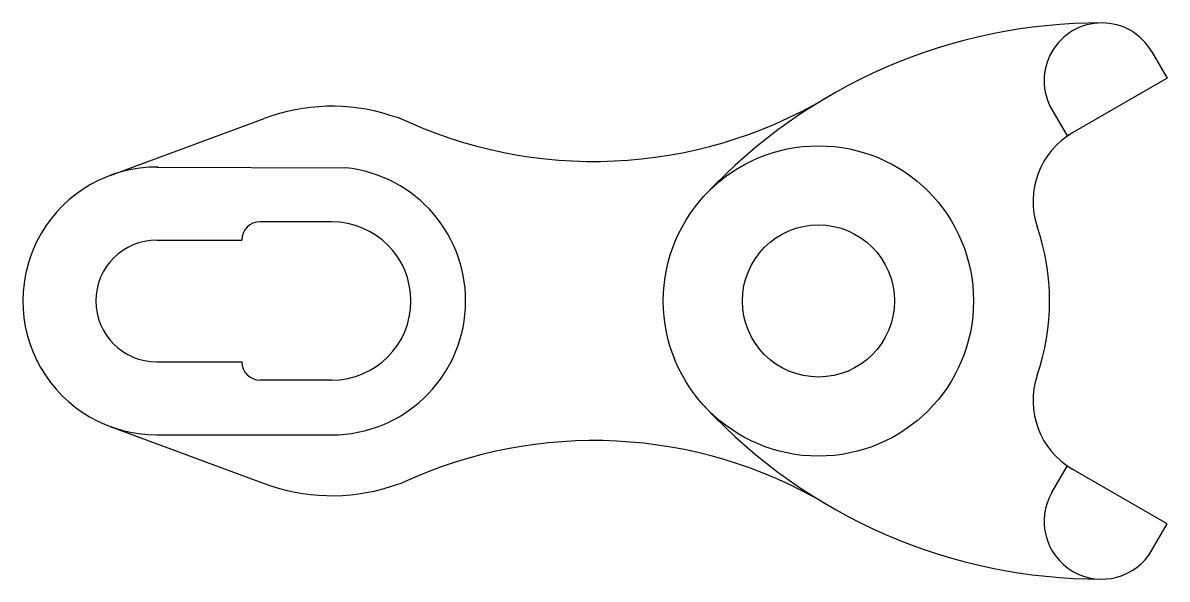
# Model space of a CAD drawing. Header units: millimetres. Extents: x 1999 to 2187, y 1964 to 2055.
import ezdxf

# ---------------------------------------------------------------- set-up
doc = ezdxf.new("R2010")
doc.units = ezdxf.units.MM

msp = doc.modelspace()

# ---------------------------------------------------------------- linework, layer by layer
for p, q in [((2184.98, 2050.65), (2187.48, 2046.32)), ((2187.48, 2046.32), (2171.03, 2036.82)), ((2013.71, 2030.33), (2039.04, 2039.7)), ((2059.65, 2040.25), (2060.97, 2039.93)), ((2168.53, 2041.15), (2171.03, 2036.82)), ((2021.35, 2031.7), (2052.41, 2031.58)), ((2050.15, 2022.7), (2038.35, 2022.7)), ((2021.35, 2019.7), (2035.35, 2019.7)), ((2035.35, 2019.7), (2035.35, 2019.7)), ((2021.35, 1999.7), (2035.35, 1999.7)), ((2035.35, 1999.7), (2035.35, 1999.7)), ((2050.15, 1996.7), (2038.35, 1996.7)), ((2013.71, 1989.06), (2039.04, 1979.69)), ((2021.35, 1987.7), (2050.15, 1987.7)), ((2168.53, 1978.24), (2171.03, 1982.57)), ((2187.48, 1973.07), (2171.03, 1982.57)), ((2059.65, 1979.14), (2061.73, 1979.82)), ((2184.98, 1968.74), (2187.48, 1973.07))]:
    msp.add_line(p, q)
for radius in [25.5, 12.5]:
    msp.add_circle((2130.15, 2009.7), radius)
for centre, radius, start, end in [((2176.6, 1966.4), 89, 89.8891, 137.0105), ((2176.75, 2045.9), 9.5, 30, 210), ((2050.15, 2009.7), 32, 72.7388, 110.3175), ((2093.24, 2107.63), 75, 244.5109, 300.5484), ((2178.44, 2026.09), 13, 120, 198.7495), ((2021.35, 2009.7), 22, 89.5695, 270), ((2050.15, 2009.7), 22, 270, 84.0956), ((2038.35, 2019.7), 3, 90, 180), ((2050.15, 2009.7), 13, 270, 90), ((2130.15, 2009.7), 38, 341.2505, 18.7495), ((2021.35, 2009.7), 10, 90, 270), ((2038.35, 1999.7), 3, 180, 270), ((2178.44, 1993.3), 13, 161.2505, 240), ((2176.6, 2052.99), 89, 222.9895, 270.1109), ((2093.24, 1911.76), 75, 59.4516, 114.8455), ((2050.15, 2009.7), 32, 249.6825, 287.2612), ((2176.75, 1973.49), 9.5, 150, 330)]:
    msp.add_arc(centre, radius, start, end)

doc.saveas('drawing.dxf')
